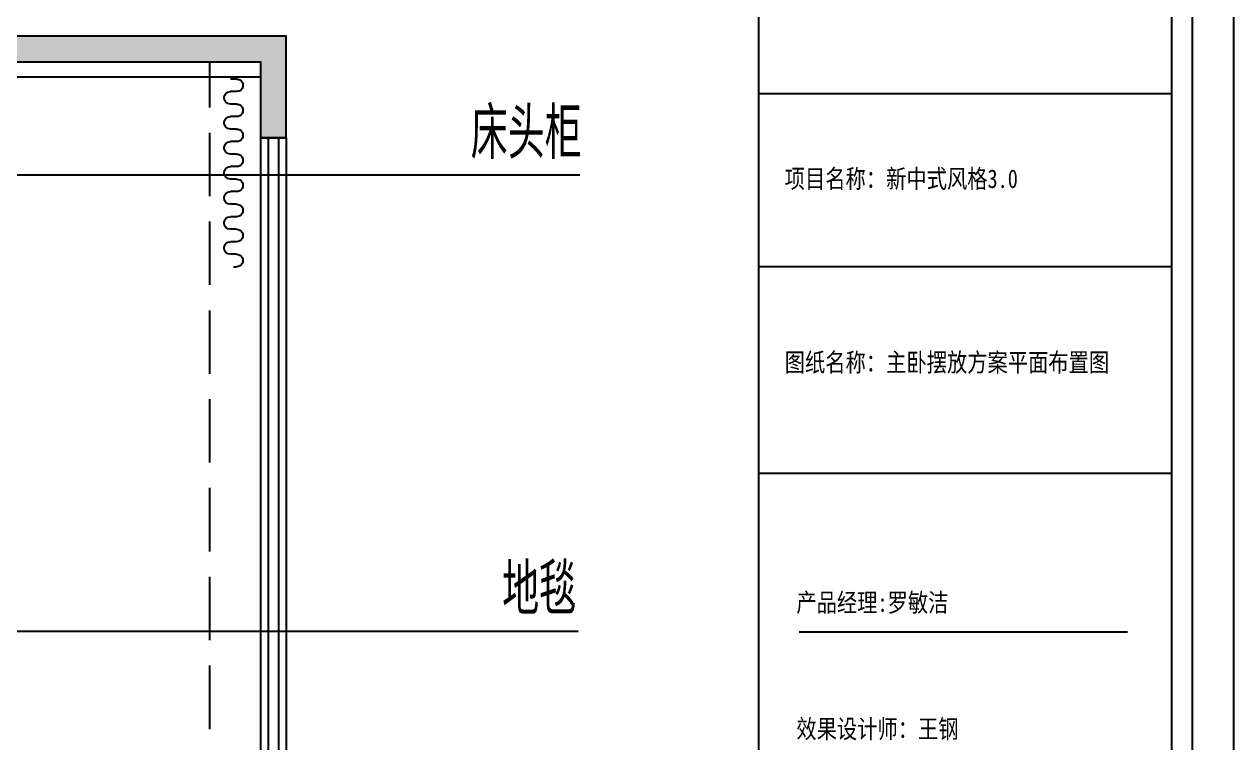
# Model space of a CAD drawing. Extents: x 23971 to 232415, y -48119 to 67869.
# Drawn here: x 215271 to 220035, y 37535 to 40367 of the extents above; entities that cross this region are included whole.
import ezdxf

# ---------------------------------------------------------------- set-up
doc = ezdxf.new("R2010")
doc.units = 0
doc.header["$LTSCALE"] = 1000
doc.header["$MEASUREMENT"] = 0
doc.linetypes.add('DASH', pattern=[0.35, 0.25, -0.1])
for name, color, linetype in [('A-rc 混凝土墙', 255, 'Continuous'), ('DS-DRAPERY', 32, 'Continuous'), ('PM-家具', 146, 'Continuous'), ('PUB_DIM', 3, 'Continuous'), ('PUB_TEXT', 7, 'Continuous'), ('WALL', 9, 'Continuous'), ('WINDOW', 4, 'Continuous'), ('活动家具', 7, 'Continuous')]:
    doc.layers.add(name, color=color, linetype=linetype)
doc.styles.add('_TCH_DIM', font='SIMPLEX', dxfattribs={"bigfont": 'GBCBIG'})
doc.styles.get("Standard").update_dxf_attribs({"font": 'gbenor.shx', "bigfont": 'gbcbig.shx'})
doc.styles.add('WJ', font='', dxfattribs={"width": 0.8, "height": 135})
doc.styles.get('WJ').set_extended_font_data('FangSong_GB2312')
doc.dimstyles.new('ISO-25', dxfattribs={"dimtxt": 2.5, "dimasz": 2.5, "dimexe": 1.25, "dimexo": 0.625, "dimtad": 1, "dimtxsty": 'Standard', "dimcen": 2.5, "dimadec": 0, "dimazin": 0, "dimtfac": 1, "dimtmove": 0, "dimatfit": 3, "dimfxl": 1, "dimarcsym": 0})

# ---------------------------------------------------------------- blocks, each defined once
blk = doc.blocks.new('40kuang')
at = {"color": 251}
blk.add_line((-169558.1, 28598.2), (-169558.1, 36672.9), dxfattribs=at)
for p, q in [((-171265.8, 28679.5), (-171265.8, 36591.5)), ((-169639.4, 28679.5), (-169639.4, 36591.5)), ((-171265.8, 34614.4), (-169639.4, 34614.4)), ((-171265.8, 33932.4), (-169639.4, 33932.4)), ((-171265.8, 33119.1), (-169639.4, 33119.1)), ((-171107.3, 32493.3), (-169814.7, 32493.3))]:
    blk.add_line(p, q)
blk.add_lwpolyline([(-181275.4, 28435.5), (-169395.4, 28435.5), (-169395.4, 36835.5), (-181275.4, 36835.5)], close=True)
at = {"char_height": 73.19, "attachment_point": 1, "style": 'WJ'}
for s, insert, width in [('{\\fSimSun|b0|i0|c134|p2;项目名称：新中式风格}3.0', (-171164, 34315.5), 1138.54), ('{\\fSimSun|b0|i0|c134|p2;产品经理:罗敏洁}', (-171118.1, 32645.4), 890.377)]:
    blk.add_mtext(s, dxfattribs=dict(at, insert=insert, width=width))
blk = doc.blocks.new('B14-1')
for p, q in [((-933.2, 124), (-933.2, 148)), ((-837.2, 148), (-837.2, 100)), ((-741.2, 148), (-741.2, 100)), ((-645.2, 148), (-645.2, 100)), ((-549.2, 148), (-549.2, 100)), ((-453.2, 148), (-453.2, 100)), ((-357.2, 148), (-357.2, 100)), ((-261.2, 148), (-261.2, 100)), ((-165.2, 148), (-165.2, 100)), ((-69.2, 148), (-69.2, 100)), ((26.8, 148), (26.8, 100)), ((122.8, 148), (122.8, 100)), ((218.8, 148), (218.8, 100)), ((314.8, 148), (314.8, 100)), ((410.8, 148), (410.8, 100)), ((506.8, 148), (506.8, 100))]:
    blk.add_line(p, q)
blk.add_lwpolyline([(-933.2, 124, 0, 0, 0), (-1136.7, 124, 90, 0, 0), (-1244.7, 124, 0, 0, 0)], format="xyseb")
for centre, start, end in [((-885.2, 148), 360, 180.00016), ((-693.2, 148), 360, 180.00016), ((-501.2, 148), 360, 180.00016), ((-309.2, 148), 360, 180.00016), ((-117.2, 148), 360, 180.00016), ((74.8, 148), 0, 180.00016), ((266.8, 148), 0, 180.00016), ((458.8, 148), 0, 180.00016), ((-789.2, 100), 180, 360), ((-597.2, 100), 180, 360), ((-405.2, 100), 180, 360), ((-213.2, 100), 180, 360), ((-21.2, 100), 180, 0), ((170.8, 100), 180, 0), ((362.8, 100), 180, 0)]:
    blk.add_arc(centre, 48, start, end)

msp = doc.modelspace()

# ---------------------------------------------------------------- hatches: boundary and pattern name
at = {"layer": '活动家具'}
h = msp.add_hatch(dxfattribs=at)
h.set_pattern_fill('钢筋混凝土', color=251, scale=10, angle=180)
h.set_pattern_definition([(225, (336821.013, 49020.184), (17.6776695, -17.6776695), []), (230, (336821.013, 49020.184), (-71.726018, 6.275213), [7.5, -82.5]), (175, (336821.01, 49020.184), (13.875133, -75.219213), [6, -66]), (280.4514, (336815.036, 49020.71), (-57.85094, -68.943954), [6.37402, -70.11421]), (226.1842, (336821.01, 49000.18), (-106.724105, 16.5519), [11.25, -123.75]), (276.6356, (336812.12, 49001.56), (-93.46627, -97.41179), [9.56103, -105.1713]), (171.1842, (336821.01, 49000.18), (-93.46619, -97.41186), [9, -99]), (201, (336811.013, 49005.184), (-59.690705, 40.26189), [7.5, -82.5]), (146, (336811.01, 49005.184), (-24.331533, -72.515005), [6, -66]), (251.4514, (336806.04, 49008.54), (-84.022263, -32.25305), [6.37402, -70.11421]), (217.5, (336821.013, 49020.184), (-1.2159855, -33.2893854), [0, -65.2, 0, -67, 0, -66.25]), (187.5, (336821.013, 49020.184), (-26.306954, -39.441171), [0, -38.2, 0, -63.7, 0, -25.25]), (147.5, (336843.313, 49020.184), (-53.3822436, 2.255487), [0, -25, 0, -78, 0, -103.5]), (137.5, (336853.313, 49020.184), (-58.318617, -10.010498), [0, -32.5, 0, -51.8, 0, -73.5])])
h.paths.add_polyline_path([(216302.1, 39919), (216302.1, 40319), (210302.1, 40319), (210302.1, 37539), (210402.1, 37539), (210402.1, 40219), (216202.1, 40219), (216202.1, 39919)])

# ---------------------------------------------------------------- linework, layer by layer
at = {"layer": 'A-rc 混凝土墙'}
msp.add_lwpolyline([(216302.1, 39919), (216302.1, 40319), (210302.1, 40319), (210302.1, 37539), (210402.1, 37539), (210402.1, 40219), (216202.1, 40219), (216202.1, 39919), (216302.1, 39919)], dxfattribs=at)
at = {"layer": 'PM-家具'}
msp.add_line((214852.1, 40159), (216202.1, 40159), dxfattribs=at)
at = {"layer": 'WALL', "color": 251, "linetype": 'DASH'}
msp.add_line((216002.1, 36539), (216002.1, 40219), dxfattribs=at)
at = {"layer": 'WINDOW'}
for p, q in [((216202.1, 39919), (216202.1, 36839)), ((216302.1, 39919), (216202.1, 39919)), ((216232.1, 39919), (216232.1, 36839)), ((216272.1, 39919), (216272.1, 36839)), ((216302.1, 39919), (216302.1, 36839))]:
    msp.add_line(p, q, dxfattribs=at)

# ---------------------------------------------------------------- block references
at = {"color": 146}
msp.add_blockref('40kuang', (389429.9, 5478.9), dxfattribs=at)
at = {"layer": 'DS-DRAPERY', "xscale": -0.5138421538021635, "yscale": 0.5138421538021635, "zscale": 0.5138421538021635, "rotation": 270}
msp.add_blockref('B14-1', (216031.5, 39890.3), dxfattribs=at)

# ---------------------------------------------------------------- texts
at = {"char_height": 73.19, "attachment_point": 1, "style": 'WJ'}
for s, insert, width in [('{\\fSimSun|b0|i0|c134|p2;图纸名称：主卧摆放方案平面布置图}', (218265.9, 39070.7), 1420.922), ('{\\fSimSun|b0|i0|c134|p2;效果设计师：王钢}', (218311.8, 37626.2), 914.728)]:
    msp.add_mtext(s, dxfattribs=dict(at, insert=insert, width=width))
at = {"layer": 'PUB_TEXT', "style": '_TCH_DIM'}
for s, p in [('床头柜', (217029.3, 39835.8, 0)), ('地毯', (217153.1, 38037.9, 0))]:
    msp.add_text(s, height=202.55, dxfattribs=at).set_placement(p)

# ---------------------------------------------------------------- leaders
at = {"layer": 'PUB_DIM'}
for points in [[(214580.6, 39772.8, 0), (217459, 39772.8, 0)], [(214518.2, 37974.9, 0), (217452.6, 37974.9, 0)]]:
    msp.add_leader(points, dimstyle='ISO-25', override={"dimscale": 0, "dimasz": 120, "dimtad": 0, "dimldrblk": 'DotSmall', "dimfxl": 100, "dimfxlon": 1, "dimarcsym": 1}, dxfattribs=at)

doc.saveas('drawing.dxf')
